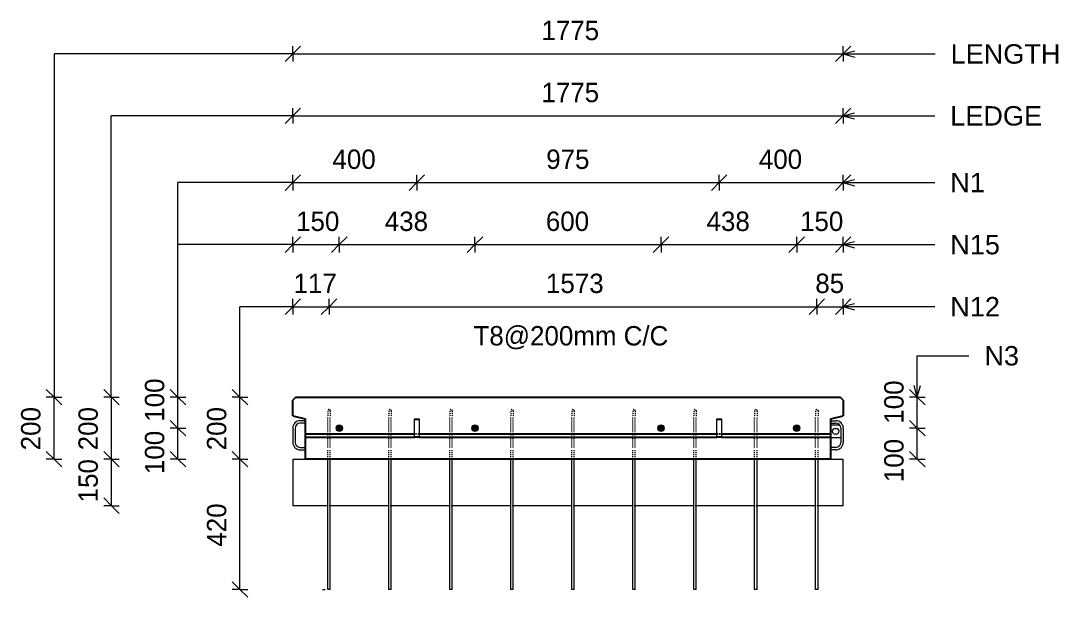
# Model space of a CAD drawing. Header units: millimetres. Extents: x -4792 to 8524, y 1067 to 19348.
# Drawn here: x -1221 to 2125, y 17490 to 19348 of the extents above; entities that cross this region are included whole.
import ezdxf

# ---------------------------------------------------------------- set-up
doc = ezdxf.new("R2010")
doc.units = ezdxf.units.MM
doc.linetypes.add('Dash', pattern=[6.36, 3.18, -3.18])
for name, color, linetype, lineweight in [('A-ANNO-DIMS', 211, 'Continuous', 9), ('A-ANNO-DIMS-25', 211, 'Continuous', 9), ('A-DETL-THIN', 151, 'Continuous', 18), ('A-GENM', 13, 'Continuous', 18), ('A-WALL', 113, 'Continuous', 25), ('A-WALL-HDLN', 110, 'Dash', 25), ('G-ANNO-TEXT', 231, 'Continuous', 9), ('S-BEAM', 12, 'Continuous', 18), ('S-BEAM-HDLN', 1, 'Dash', 18), ('S-RBAR', 171, 'Continuous', 18)]:
    doc.layers.add(name, color=color, linetype=linetype, lineweight=lineweight)
doc.styles.add('Arial', font='arial.ttf', dxfattribs={"height": 62.5})
doc.styles.add('Nirmala UI Semilight', font='NirmalaS.ttf', dxfattribs={"height": 62.5})
doc.dimstyles.new('Arrow_Filled_-_2_5_NI_UI', dxfattribs={"dimscale": 304.8, "dimtxt": 65.460247, "dimasz": 0.164042, "dimexe": 0.082021, "dimexo": 0.0625, "dimgap": 0.082021, "dimtad": 1, "dimdec": 4, "dimzin": 0, "dimdsep": 46, "dimtxsty": 'Nirmala UI Semilight', "dimblk1": 'OBLIQUE', "dimblk2": 'OBLIQUE', "dimsah": 1, "dimcen": 0.09, "dimazin": 0, "dimtfac": 1, "dimtdec": 4, "dimtix": 1, "dimtmove": 0, "dimatfit": 3, "dimfxl": 0.082021, "dimfxlon": 1, "dimtvp": 1, "dimtolj": 1, "dimtzin": 0, "dimarcsym": 2})
doc.dimstyles.new('Arrow_Filled_-_2_5_NI_UI_2', dxfattribs={"dimscale": 304.8, "dimtxt": 65.460247, "dimasz": 0.164042, "dimexe": 0.082021, "dimexo": 0.0625, "dimgap": 0.082021, "dimtad": 1, "dimdec": 4, "dimzin": 0, "dimdsep": 46, "dimtxsty": 'Nirmala UI Semilight', "dimblk1": 'OBLIQUE', "dimblk2": 'OBLIQUE', "dimsah": 1, "dimcen": 0.09, "dimazin": 0, "dimtfac": 1, "dimtdec": 4, "dimtix": 1, "dimtmove": 2, "dimatfit": 3, "dimfxl": 0.082021, "dimfxlon": 1, "dimtvp": 1, "dimtolj": 1, "dimtzin": 0, "dimarcsym": 2})

# ---------------------------------------------------------------- blocks, each defined once
blk = doc.blocks.new('RR spread anchor face based - RR-SA-4_0-320-1726835-Elevation Top1')
at = {"layer": 'A-GENM'}
for p, q in [((-2532.9, 18045.4), (-2561.2, 18045.4)), ((-2547.5, 18034.4), (-2543.5, 18034.4)), ((-2521.2, 18042.9), (-2522.8, 18043.7)), ((-2521.2, 18035.8), (-2521.2, 18042.9)), ((-2561.2, 18005.4), (-2529.2, 18005.4)), ((-2543.5, 18016.4), (-2547.5, 18016.4))]:
    blk.add_line(p, q, dxfattribs=at)
for centre, start, end in [((-2547.5, 18025.4), 90, 270), ((-2543.5, 18025.4), 270, 90)]:
    blk.add_arc(centre, 9, start, end, dxfattribs=at)
blk = doc.blocks.new('RR spread anchor face based - RR-SA-7_5-260-1726841-Elevation Top1')
at = {"layer": 'A-GENM'}
for p, q in [((-3904.2, 18063.1), (-3904.2, 18065.6)), ((-3904.2, 18065.6), (-3888.2, 18065.6)), ((-3904.2, 18008.1), (-3904.2, 18063.1)), ((-3904.2, 18063.1), (-3888.2, 18063.1)), ((-3888.2, 18065.6), (-3888.2, 18063.1)), ((-3888.2, 18063.1), (-3888.2, 18008.1)), ((-3904.2, 18005.6), (-3904.2, 18008.1)), ((-3904.2, 18008.1), (-3888.2, 18008.1)), ((-3888.2, 18005.6), (-3904.2, 18005.6)), ((-3888.2, 18008.1), (-3888.2, 18005.6))]:
    blk.add_line(p, q, dxfattribs=at)
blk = doc.blocks.new('DIMBLOCK10-Elevation Top1')
at = {"layer": 'A-ANNO-DIMS-25'}
for p, q in [((-343.6, 18826.9), (-318.6, 18851.9)), ((-343.6, 18826.9), (-343.6, 18851.9)), ((56.4, 18826.9), (81.4, 18851.9)), ((56.4, 18826.9), (56.4, 18851.9)), ((-343.6, 18826.9), (-368.6, 18801.9)), ((-343.6, 18826.9), (56.4, 18826.9)), ((-343.6, 18826.9), (-343.6, 18801.9)), ((56.4, 18826.9), (31.4, 18801.9)), ((56.4, 18826.9), (56.4, 18801.9))]:
    blk.add_line(p, q, dxfattribs=at)
at = {"layer": 'A-ANNO-DIMS-25', "color": 0, "insert": (-215.6, 18933.4), "char_height": 62.5, "width": 172.815, "attachment_point": 1, "line_spacing_factor": 1.142579, "style": 'Nirmala UI Semilight'}
blk.add_mtext('400', dxfattribs=at)
blk = doc.blocks.new('_Oblique')
at = {"color": 0, "linetype": 'ByBlock', "lineweight": -2}
blk.add_line((-0.5, -0.5), (0.5, 0.5), dxfattribs=at)
blk = doc.blocks.new('DIMBLOCK11-Elevation Top1')
at = {"layer": 'A-ANNO-DIMS-25'}
for p, q in [((56.4, 18826.9), (81.4, 18851.9)), ((56.4, 18826.9), (56.4, 18851.9)), ((1031.4, 18826.9), (1056.4, 18851.9)), ((1031.4, 18826.9), (1031.4, 18851.9)), ((56.4, 18826.9), (31.4, 18801.9)), ((56.4, 18826.9), (1031.4, 18826.9)), ((56.4, 18826.9), (56.4, 18801.9)), ((1031.4, 18826.9), (1006.4, 18801.9)), ((1031.4, 18826.9), (1031.4, 18801.9))]:
    blk.add_line(p, q, dxfattribs=at)
at = {"layer": 'A-ANNO-DIMS-25', "color": 0, "insert": (473.6, 18933.4), "char_height": 62.5, "width": 168.53, "attachment_point": 1, "line_spacing_factor": 1.142579, "style": 'Nirmala UI Semilight'}
blk.add_mtext('975', dxfattribs=at)
blk = doc.blocks.new('DIMBLOCK12-Elevation Top1')
at = {"layer": 'A-ANNO-DIMS-25'}
for p, q in [((1031.4, 18826.9), (1056.4, 18851.9)), ((1031.4, 18826.9), (1031.4, 18851.9)), ((1431.4, 18826.9), (1456.4, 18851.9)), ((1431.4, 18826.9), (1431.4, 18851.9)), ((1031.4, 18826.9), (1006.4, 18801.9)), ((1031.4, 18826.9), (1431.4, 18826.9)), ((1031.4, 18826.9), (1031.4, 18801.9)), ((1431.4, 18826.9), (1406.4, 18801.9)), ((1431.4, 18826.9), (1431.4, 18801.9))]:
    blk.add_line(p, q, dxfattribs=at)
at = {"layer": 'A-ANNO-DIMS-25', "color": 0, "insert": (1159.4, 18933.4), "char_height": 62.5, "width": 172.815, "attachment_point": 1, "line_spacing_factor": 1.142579, "style": 'Nirmala UI Semilight'}
blk.add_mtext('400', dxfattribs=at)
blk = doc.blocks.new('DIMBLOCK13-Elevation Top1')
at = {"layer": 'A-ANNO-DIMS-25'}
for p, q in [((-343.6, 18626.9), (-318.6, 18651.9)), ((-343.6, 18626.9), (-343.6, 18651.9)), ((-193.6, 18626.9), (-168.6, 18651.9)), ((-193.6, 18626.9), (-193.6, 18651.9)), ((-343.6, 18626.9), (-368.6, 18601.9)), ((-343.6, 18626.9), (-193.6, 18626.9)), ((-343.6, 18626.9), (-343.6, 18601.9)), ((-193.6, 18626.9), (-218.6, 18601.9)), ((-193.6, 18626.9), (-193.6, 18601.9))]:
    blk.add_line(p, q, dxfattribs=at)
at = {"layer": 'A-ANNO-DIMS-25', "color": 0, "insert": (-332.9, 18733.4), "char_height": 62.5, "width": 154.248, "attachment_point": 1, "line_spacing_factor": 1.142579, "style": 'Nirmala UI Semilight'}
blk.add_mtext('150', dxfattribs=at)
blk = doc.blocks.new('DIMBLOCK14-Elevation Top1')
at = {"layer": 'A-ANNO-DIMS-25'}
for p, q in [((-193.6, 18626.9), (-168.6, 18651.9)), ((-193.6, 18626.9), (-193.6, 18651.9)), ((243.9, 18626.9), (268.9, 18651.9)), ((243.9, 18626.9), (243.9, 18651.9)), ((-193.6, 18626.9), (-218.6, 18601.9)), ((-193.6, 18626.9), (243.9, 18626.9)), ((-193.6, 18626.9), (-193.6, 18601.9)), ((243.9, 18626.9), (218.9, 18601.9)), ((243.9, 18626.9), (243.9, 18601.9))]:
    blk.add_line(p, q, dxfattribs=at)
at = {"layer": 'A-ANNO-DIMS-25', "color": 0, "insert": (-46.9, 18733.4), "char_height": 62.5, "width": 172.815, "attachment_point": 1, "line_spacing_factor": 1.142579, "style": 'Nirmala UI Semilight'}
blk.add_mtext('438', dxfattribs=at)
blk = doc.blocks.new('DIMBLOCK15-Elevation Top1')
at = {"layer": 'A-ANNO-DIMS-25'}
for p, q in [((243.9, 18626.9), (268.9, 18651.9)), ((243.9, 18626.9), (243.9, 18651.9)), ((843.9, 18626.9), (868.9, 18651.9)), ((843.9, 18626.9), (843.9, 18651.9)), ((243.9, 18626.9), (218.9, 18601.9)), ((243.9, 18626.9), (843.9, 18626.9)), ((243.9, 18626.9), (243.9, 18601.9)), ((843.9, 18626.9), (818.9, 18601.9)), ((843.9, 18626.9), (843.9, 18601.9))]:
    blk.add_line(p, q, dxfattribs=at)
at = {"layer": 'A-ANNO-DIMS-25', "color": 0, "insert": (472.5, 18733.4), "char_height": 62.5, "width": 171.387, "attachment_point": 1, "line_spacing_factor": 1.142579, "style": 'Nirmala UI Semilight'}
blk.add_mtext('600', dxfattribs=at)
blk = doc.blocks.new('DIMBLOCK16-Elevation Top1')
at = {"layer": 'A-ANNO-DIMS-25'}
for p, q in [((843.9, 18626.9), (868.9, 18651.9)), ((843.9, 18626.9), (843.9, 18651.9)), ((1281.4, 18626.9), (1306.4, 18651.9)), ((1281.4, 18626.9), (1281.4, 18651.9)), ((843.9, 18626.9), (818.9, 18601.9)), ((843.9, 18626.9), (1281.4, 18626.9)), ((843.9, 18626.9), (843.9, 18601.9)), ((1281.4, 18626.9), (1256.4, 18601.9)), ((1281.4, 18626.9), (1281.4, 18601.9))]:
    blk.add_line(p, q, dxfattribs=at)
at = {"layer": 'A-ANNO-DIMS-25', "color": 0, "insert": (990.6, 18733.4), "char_height": 62.5, "width": 172.815, "attachment_point": 1, "line_spacing_factor": 1.142579, "style": 'Nirmala UI Semilight'}
blk.add_mtext('438', dxfattribs=at)
blk = doc.blocks.new('DIMBLOCK17-Elevation Top1')
at = {"layer": 'A-ANNO-DIMS-25'}
for p, q in [((1281.4, 18626.9), (1306.4, 18651.9)), ((1281.4, 18626.9), (1281.4, 18651.9)), ((1431.4, 18626.9), (1456.4, 18651.9)), ((1431.4, 18626.9), (1431.4, 18651.9)), ((1281.4, 18626.9), (1256.4, 18601.9)), ((1281.4, 18626.9), (1431.4, 18626.9)), ((1281.4, 18626.9), (1281.4, 18601.9)), ((1431.4, 18626.9), (1406.4, 18601.9)), ((1431.4, 18626.9), (1431.4, 18601.9))]:
    blk.add_line(p, q, dxfattribs=at)
at = {"layer": 'A-ANNO-DIMS-25', "color": 0, "insert": (1292.1, 18733.4), "char_height": 62.5, "width": 154.248, "attachment_point": 1, "line_spacing_factor": 1.142579, "style": 'Nirmala UI Semilight'}
blk.add_mtext('150', dxfattribs=at)
blk = doc.blocks.new('DIMBLOCK18-Elevation Top1')
at = {"layer": 'A-ANNO-DIMS-25'}
for p, q in [((1670.1, 18035.4), (1645.1, 18060.4)), ((1670.1, 18035.4), (1645.1, 18035.4)), ((1670.1, 17935.4), (1670.1, 18035.4)), ((1670.1, 18035.4), (1695.1, 18010.4)), ((1670.1, 18035.4), (1695.1, 18035.4)), ((1670.1, 17935.4), (1645.1, 17960.4)), ((1670.1, 17935.4), (1645.1, 17935.4)), ((1670.1, 17935.4), (1695.1, 17910.4)), ((1670.1, 17935.4), (1695.1, 17935.4))]:
    blk.add_line(p, q, dxfattribs=at)
at = {"layer": 'A-ANNO-DIMS-25', "color": 0, "insert": (1563.5, 17861.3), "char_height": 62.5, "width": 154.248, "attachment_point": 1, "rotation": 90, "line_spacing_factor": 1.142579, "style": 'Nirmala UI Semilight'}
blk.add_mtext('100', dxfattribs=at)
blk = doc.blocks.new('DIMBLOCK19-Elevation Top1')
at = {"layer": 'A-ANNO-DIMS-25'}
for p, q in [((1670.1, 18135.4), (1645.1, 18160.4)), ((1670.1, 18135.4), (1645.1, 18135.4)), ((1670.1, 18035.4), (1670.1, 18135.4)), ((1670.1, 18135.4), (1695.1, 18110.4)), ((1670.1, 18135.4), (1695.1, 18135.4)), ((1670.1, 18035.4), (1645.1, 18060.4)), ((1670.1, 18035.4), (1645.1, 18035.4)), ((1670.1, 18035.4), (1695.1, 18010.4)), ((1670.1, 18035.4), (1695.1, 18035.4))]:
    blk.add_line(p, q, dxfattribs=at)
at = {"layer": 'A-ANNO-DIMS-25', "color": 0, "insert": (1563.5, 18049.8), "char_height": 62.5, "width": 154.248, "attachment_point": 1, "rotation": 90, "line_spacing_factor": 1.142579, "style": 'Nirmala UI Semilight'}
blk.add_mtext('100', dxfattribs=at)
blk = doc.blocks.new('DIMBLOCK20-Elevation Top1')
at = {"layer": 'A-ANNO-DIMS-25'}
for p, q in [((-714, 18035.6), (-739, 18060.6)), ((-714, 18035.6), (-739, 18035.6)), ((-714, 17935.4), (-714, 18035.6)), ((-714, 18035.6), (-689, 18010.6)), ((-714, 18035.6), (-689, 18035.6)), ((-714, 17935.4), (-739, 17960.4)), ((-714, 17935.4), (-739, 17935.4)), ((-714, 17935.4), (-689, 17910.4)), ((-714, 17935.4), (-689, 17935.4))]:
    blk.add_line(p, q, dxfattribs=at)
at = {"layer": 'A-ANNO-DIMS-25', "color": 0, "insert": (-820.6, 17887.4), "char_height": 62.5, "width": 154.248, "attachment_point": 1, "rotation": 90, "line_spacing_factor": 1.142579, "style": 'Nirmala UI Semilight'}
blk.add_mtext('100', dxfattribs=at)
blk = doc.blocks.new('DIMBLOCK21-Elevation Top1')
at = {"layer": 'A-ANNO-DIMS-25'}
for p, q in [((-714, 18135.4), (-739, 18160.4)), ((-714, 18135.4), (-739, 18135.4)), ((-714, 18035.6), (-714, 18135.4)), ((-714, 18135.4), (-689, 18110.4)), ((-714, 18135.4), (-689, 18135.4)), ((-714, 18035.6), (-739, 18060.6)), ((-714, 18035.6), (-739, 18035.6)), ((-714, 18035.6), (-689, 18010.6)), ((-714, 18035.6), (-689, 18035.6))]:
    blk.add_line(p, q, dxfattribs=at)
at = {"layer": 'A-ANNO-DIMS-25', "color": 0, "insert": (-820.6, 18056.1), "char_height": 62.5, "width": 154.248, "attachment_point": 1, "rotation": 90, "line_spacing_factor": 1.142579, "style": 'Nirmala UI Semilight'}
blk.add_mtext('100', dxfattribs=at)
blk = doc.blocks.new('DIMBLOCK22-Elevation Top1')
at = {"layer": 'A-ANNO-DIMS-25'}
for p, q in [((-343.6, 18426.9), (-318.6, 18451.9)), ((-343.6, 18426.9), (-343.6, 18451.9)), ((-226.7, 18426.9), (-201.7, 18451.9)), ((-226.7, 18426.9), (-226.7, 18451.9)), ((-343.6, 18426.9), (-368.6, 18401.9)), ((-343.6, 18426.9), (-226.7, 18426.9)), ((-343.6, 18426.9), (-343.6, 18401.9)), ((-226.7, 18426.9), (-251.7, 18401.9)), ((-226.7, 18426.9), (-226.7, 18401.9))]:
    blk.add_line(p, q, dxfattribs=at)
at = {"layer": 'A-ANNO-DIMS-25', "color": 0, "insert": (-341.1, 18533.4), "char_height": 62.5, "width": 134.253, "attachment_point": 1, "line_spacing_factor": 1.142579, "style": 'Nirmala UI Semilight'}
blk.add_mtext('117', dxfattribs=at)
blk = doc.blocks.new('DIMBLOCK23-Elevation Top1')
at = {"layer": 'A-ANNO-DIMS-25'}
for p, q in [((-226.7, 18426.9), (-201.7, 18451.9)), ((-226.7, 18426.9), (-226.7, 18451.9)), ((1346.4, 18426.9), (1371.4, 18451.9)), ((1346.4, 18426.9), (1346.4, 18451.9)), ((-226.7, 18426.9), (-251.7, 18401.9)), ((-226.7, 18426.9), (1346.4, 18426.9)), ((-226.7, 18426.9), (-226.7, 18401.9)), ((1346.4, 18426.9), (1321.4, 18401.9)), ((1346.4, 18426.9), (1346.4, 18401.9))]:
    blk.add_line(p, q, dxfattribs=at)
at = {"layer": 'A-ANNO-DIMS-25', "color": 0, "char_height": 62.5, "attachment_point": 1, "line_spacing_factor": 1.142579, "style": 'Nirmala UI Semilight'}
for s, insert, width in [('1573', (472.9, 18533.4), 208.521), ('T8@200mm C/C', (239.1, 18364.4), 769.812)]:
    blk.add_mtext(s, dxfattribs=dict(at, insert=insert, width=width))
blk = doc.blocks.new('DIMBLOCK24-Elevation Top1')
at = {"layer": 'A-ANNO-DIMS-25'}
for p, q in [((1346.4, 18426.9), (1371.4, 18451.9)), ((1346.4, 18426.9), (1346.4, 18451.9)), ((1431.4, 18426.9), (1456.4, 18451.9)), ((1431.4, 18426.9), (1431.4, 18451.9)), ((1346.4, 18426.9), (1321.4, 18401.9)), ((1346.4, 18426.9), (1431.4, 18426.9)), ((1346.4, 18426.9), (1346.4, 18401.9)), ((1431.4, 18426.9), (1406.4, 18401.9)), ((1431.4, 18426.9), (1431.4, 18401.9))]:
    blk.add_line(p, q, dxfattribs=at)
at = {"layer": 'A-ANNO-DIMS-25', "color": 0, "insert": (1341.3, 18533.4), "char_height": 62.5, "width": 114.258, "attachment_point": 1, "line_spacing_factor": 1.142579, "style": 'Nirmala UI Semilight'}
blk.add_mtext('85', dxfattribs=at)
blk = doc.blocks.new('DIMBLOCK25-Elevation Top1')
at = {"layer": 'A-ANNO-DIMS-25'}
for p, q in [((-514, 17935.4), (-539, 17960.4)), ((-514, 17935.4), (-539, 17935.4)), ((-514, 17515.4), (-514, 17935.4)), ((-514, 17935.4), (-489, 17910.4)), ((-514, 17935.4), (-489, 17935.4)), ((-514, 17515.4), (-539, 17540.4)), ((-514, 17515.4), (-539, 17515.4)), ((-514, 17515.4), (-489, 17490.4)), ((-514, 17515.4), (-489, 17515.4))]:
    blk.add_line(p, q, dxfattribs=at)
at = {"layer": 'A-ANNO-DIMS-25', "color": 0, "insert": (-620.6, 17653.4), "char_height": 62.5, "width": 172.815, "attachment_point": 1, "rotation": 90, "line_spacing_factor": 1.142579, "style": 'Nirmala UI Semilight'}
blk.add_mtext('420', dxfattribs=at)
blk = doc.blocks.new('DIMBLOCK26-Elevation Top1')
at = {"layer": 'A-ANNO-DIMS-25'}
for p, q in [((-514, 18135.4), (-539, 18160.4)), ((-514, 18135.4), (-539, 18135.4)), ((-514, 17935.4), (-514, 18135.4)), ((-514, 18135.4), (-489, 18110.4)), ((-514, 18135.4), (-489, 18135.4)), ((-514, 17935.4), (-539, 17960.4)), ((-514, 17935.4), (-539, 17935.4)), ((-514, 17935.4), (-489, 17910.4)), ((-514, 17935.4), (-489, 17935.4))]:
    blk.add_line(p, q, dxfattribs=at)
at = {"layer": 'A-ANNO-DIMS-25', "color": 0, "insert": (-620.6, 17964), "char_height": 62.5, "width": 171.387, "attachment_point": 1, "rotation": 90, "line_spacing_factor": 1.142579, "style": 'Nirmala UI Semilight'}
blk.add_mtext('200', dxfattribs=at)
blk = doc.blocks.new('DIMBLOCK27-Elevation Top1')
at = {"layer": 'A-ANNO-DIMS-25'}
for p, q in [((-343.6, 19041.9), (-368.6, 19016.9)), ((-343.6, 19041.9), (-318.6, 19066.9)), ((-343.6, 19041.9), (-343.6, 19066.9)), ((-343.6, 19041.9), (1431.4, 19041.9)), ((-343.6, 19041.9), (-343.6, 19016.9)), ((1431.4, 19041.9), (1406.4, 19016.9)), ((1431.4, 19041.9), (1456.4, 19066.9)), ((1431.4, 19041.9), (1431.4, 19066.9)), ((1431.4, 19041.9), (1431.4, 19016.9))]:
    blk.add_line(p, q, dxfattribs=at)
at = {"layer": 'A-ANNO-DIMS-25', "color": 0, "insert": (458.2, 19148.5), "char_height": 62.5, "width": 205.664, "attachment_point": 1, "line_spacing_factor": 1.142579, "style": 'Nirmala UI Semilight'}
blk.add_mtext('1775', dxfattribs=at)
blk = doc.blocks.new('DIMBLOCK28-Elevation Top1')
at = {"layer": 'A-ANNO-DIMS-25'}
for p, q in [((-928.4, 17935.4), (-953.4, 17960.4)), ((-928.4, 17935.4), (-953.4, 17935.4)), ((-928.4, 17785.4), (-928.4, 17935.4)), ((-928.4, 17935.4), (-903.4, 17910.4)), ((-928.4, 17935.4), (-903.4, 17935.4)), ((-928.4, 17785.4), (-953.4, 17810.4)), ((-928.4, 17785.4), (-953.4, 17785.4)), ((-928.4, 17785.4), (-903.4, 17760.4)), ((-928.4, 17785.4), (-903.4, 17785.4))]:
    blk.add_line(p, q, dxfattribs=at)
at = {"layer": 'A-ANNO-DIMS-25', "color": 0, "insert": (-1034.9, 17796.2), "char_height": 62.5, "width": 154.248, "attachment_point": 1, "rotation": 90, "line_spacing_factor": 1.142579, "style": 'Nirmala UI Semilight'}
blk.add_mtext('150', dxfattribs=at)
blk = doc.blocks.new('DIMBLOCK29-Elevation Top1')
at = {"layer": 'A-ANNO-DIMS-25'}
for p, q in [((-928.4, 18135.4), (-953.4, 18160.4)), ((-928.4, 18135.4), (-953.4, 18135.4)), ((-928.4, 17935.4), (-928.4, 18135.4)), ((-928.4, 18135.4), (-903.4, 18110.4)), ((-928.4, 18135.4), (-903.4, 18135.4)), ((-928.4, 17935.4), (-953.4, 17960.4)), ((-928.4, 17935.4), (-953.4, 17935.4)), ((-928.4, 17935.4), (-903.4, 17910.4)), ((-928.4, 17935.4), (-903.4, 17935.4))]:
    blk.add_line(p, q, dxfattribs=at)
at = {"layer": 'A-ANNO-DIMS-25', "color": 0, "insert": (-1034.9, 17964), "char_height": 62.5, "width": 171.387, "attachment_point": 1, "rotation": 90, "line_spacing_factor": 1.142579, "style": 'Nirmala UI Semilight'}
blk.add_mtext('200', dxfattribs=at)
blk = doc.blocks.new('DIMBLOCK30-Elevation Top1')
at = {"layer": 'A-ANNO-DIMS-25'}
for p, q in [((-343.6, 19241.9), (-368.6, 19216.9)), ((-343.6, 19241.9), (-318.6, 19266.9)), ((-343.6, 19241.9), (-343.6, 19266.9)), ((-343.6, 19241.9), (1431.4, 19241.9)), ((-343.6, 19241.9), (-343.6, 19216.9)), ((1431.4, 19241.9), (1406.4, 19216.9)), ((1431.4, 19241.9), (1456.4, 19266.9)), ((1431.4, 19241.9), (1431.4, 19266.9)), ((1431.4, 19241.9), (1431.4, 19216.9))]:
    blk.add_line(p, q, dxfattribs=at)
at = {"layer": 'A-ANNO-DIMS-25', "color": 0, "insert": (458.2, 19348.5), "char_height": 62.5, "width": 205.664, "attachment_point": 1, "line_spacing_factor": 1.142579, "style": 'Nirmala UI Semilight'}
blk.add_mtext('1775', dxfattribs=at)
blk = doc.blocks.new('DIMBLOCK31-Elevation Top1')
at = {"layer": 'A-ANNO-DIMS-25'}
for p, q in [((-1113.4, 18135.4), (-1138.4, 18160.4)), ((-1113.4, 18135.4), (-1138.4, 18135.4)), ((-1113.4, 17935.4), (-1113.4, 18135.4)), ((-1113.4, 18135.4), (-1088.4, 18110.4)), ((-1113.4, 18135.4), (-1088.4, 18135.4)), ((-1113.4, 17935.4), (-1138.4, 17960.4)), ((-1113.4, 17935.4), (-1138.4, 17935.4)), ((-1113.4, 17935.4), (-1088.4, 17910.4)), ((-1113.4, 17935.4), (-1088.4, 17935.4))]:
    blk.add_line(p, q, dxfattribs=at)
at = {"layer": 'A-ANNO-DIMS-25', "color": 0, "insert": (-1219.9, 17964), "char_height": 62.5, "width": 171.387, "attachment_point": 1, "rotation": 90, "line_spacing_factor": 1.142579, "style": 'Nirmala UI Semilight'}
blk.add_mtext('200', dxfattribs=at)

msp = doc.modelspace()

# ---------------------------------------------------------------- hatches: boundary and pattern name
at = {"layer": 'S-RBAR'}
h = msp.add_hatch(color=256, dxfattribs=at)
edge = h.paths.add_edge_path()
edge.add_arc((-193.6348, 18035.4305), 10, 0, 360)
for points in [[(-193.6348, 18025.4305), (-186.56374, 18028.35943), (-183.6348, 18035.4305), (-186.56374, 18042.50157), (-193.6348, 18045.4305), (-200.70587, 18042.50157), (-203.6348, 18035.4305), (-200.70587, 18028.35943)], [(243.8652, 18025.4305), (250.93626, 18028.35943), (253.8652, 18035.4305), (250.93626, 18042.50157), (243.8652, 18045.4305), (236.79413, 18042.50157), (233.8652, 18035.4305), (236.79413, 18028.35943)], [(843.8652, 18025.4305), (850.93626, 18028.35943), (853.8652, 18035.4305), (850.66333, 18042.61462), (843.8652, 18045.4305), (836.79413, 18042.50157), (833.8652, 18035.4305), (836.79413, 18028.35943)], [(1281.3652, 18025.4305), (1288.43626, 18028.35943), (1291.3652, 18035.4305), (1288.43626, 18042.50157), (1281.3652, 18045.4305), (1274.29413, 18042.50157), (1271.3652, 18035.4305), (1274.29413, 18028.35943)]]:
    msp.add_hatch(color=256, dxfattribs=at).paths.add_polyline_path(points)
h = msp.add_hatch(color=256, dxfattribs=at)
edge = h.paths.add_edge_path()
edge.add_arc((243.8652, 18035.4305), 10, 0, 360)
h = msp.add_hatch(color=256, dxfattribs=at)
edge = h.paths.add_edge_path()
edge.add_arc((843.8652, 18035.4305), 10, 0, 360)
h = msp.add_hatch(color=256, dxfattribs=at)
edge = h.paths.add_edge_path()
edge.add_arc((1281.3652, 18035.4305), 10, 0, 360)

# ---------------------------------------------------------------- linework, layer by layer
at = {"layer": 'A-DETL-THIN'}
for p, q in [((-1112.43188, 18135.56222), (-1112.43188, 19241.41563)), ((-343.6348, 19241.41563), (-1112.43188, 19241.41563)), ((-929.03869, 18135.4305), (-929.03869, 19041.8915)), ((-343.6348, 19041.8915), (-929.03869, 19041.8915)), ((-714.03869, 18135.56222), (-714.03869, 18826.8915)), ((-343.6348, 18826.8915), (-714.03869, 18826.8915)), ((-343.6348, 18626.8915), (-714.03869, 18626.8915)), ((-514.03869, 18135.56222), (-514.03869, 18426.8915)), ((-343.6348, 18426.8915), (-514.03869, 18426.8915)), ((-247.6348, 17515.4305), (-239.6348, 17515.4305))]:
    msp.add_line(p, q, dxfattribs=at)
at = {"layer": 'A-WALL'}
for p, q in [((-333.63222, 18135.4305), (-343.6348, 18125.42792)), ((-333.63222, 18135.4305), (1421.36261, 18135.4305)), ((1431.3652, 18125.42792), (1421.36261, 18135.4305)), ((-343.6348, 18075.4305), (-343.6348, 18125.42792)), ((1431.3652, 18125.42792), (1431.3652, 18075.4305)), ((-343.6348, 18075.4305), (-303.6348, 18065.4305)), ((1391.3652, 18065.4305), (1431.3652, 18075.4305)), ((-303.6348, 18065.4305), (-303.6348, 17935.4305)), ((1391.3652, 17935.4305), (1391.3652, 18065.4305)), ((48.3652, 18015.55017), (-303.6348, 18015.55017)), ((48.3652, 18005.55017), (-303.6348, 18005.55017)), ((1023.3652, 18015.55017), (64.3652, 18015.55017)), ((1023.3652, 18005.55017), (64.3652, 18005.55017)), ((1391.3652, 18015.55017), (1039.3652, 18015.55017)), ((1391.3652, 18005.55017), (1039.3652, 18005.55017)), ((1391.3652, 17935.4305), (-303.6348, 17935.4305))]:
    msp.add_line(p, q, dxfattribs=at)
at = {"layer": 'A-WALL-HDLN'}
for p, q in [((64.31559, 18015.55017), (48.4148, 18015.55017)), ((1039.31559, 18015.55017), (1023.4148, 18015.55017))]:
    msp.add_line(p, q, dxfattribs=at)
at = {"layer": 'G-ANNO-TEXT', "color": 10}
for p, q in [((1431.3161, 19241.50713), (1468.8161, 19251.55523)), ((1431.3161, 19241.50713), (1468.8161, 19231.45904)), ((1431.3161, 19241.50713), (1727.74563, 19241.50713)), ((1430.0661, 19041.983), (1467.5661, 19052.0311)), ((1430.0661, 19041.983), (1467.5661, 19031.93491)), ((1430.0661, 19041.983), (1726.49563, 19041.983)), ((1430.0661, 18826.983), (1467.5661, 18837.0311)), ((1430.0661, 18826.983), (1467.5661, 18816.93491)), ((1430.0661, 18826.983), (1726.49563, 18826.983)), ((1430.0661, 18626.983), (1467.5661, 18637.0311)), ((1430.0661, 18626.983), (1467.5661, 18616.93491)), ((1430.0661, 18626.983), (1726.49563, 18626.983)), ((1430.0661, 18426.983), (1467.5661, 18437.0311)), ((1430.0661, 18426.983), (1467.5661, 18416.93491)), ((1430.0661, 18426.983), (1726.49563, 18426.983)), ((1670.02486, 18268.74947), (1836.72289, 18268.74947)), ((1670.02486, 18135.46918), (1670.02486, 18268.74947)), ((1670.02486, 18135.46918), (1659.97677, 18172.96918)), ((1670.02486, 18135.46918), (1680.07296, 18172.96918))]:
    msp.add_line(p, q, dxfattribs=at)
at = {"layer": 'S-BEAM'}
for p, q in [((-343.6348, 17935.4305), (-303.68441, 17935.4305)), ((-343.6348, 17935.4305), (-343.6348, 17785.4305)), ((1391.3652, 17935.4305), (1431.3652, 17935.4305)), ((1431.3652, 17785.4305), (1431.3652, 17935.4305)), ((-230.69809, 17785.4305), (-343.6348, 17785.4305)), ((-34.06518, 17785.4305), (-222.69809, 17785.4305)), ((162.56773, 17785.4305), (-26.06518, 17785.4305)), ((359.20064, 17785.4305), (170.56773, 17785.4305)), ((555.83355, 17785.4305), (367.20064, 17785.4305)), ((752.46646, 17785.4305), (563.83355, 17785.4305)), ((949.09937, 17785.4305), (760.46646, 17785.4305)), ((1145.73228, 17785.4305), (957.09937, 17785.4305)), ((1342.3652, 17785.4305), (1153.73228, 17785.4305)), ((1431.3652, 17785.4305), (1350.3652, 17785.4305))]:
    msp.add_line(p, q, dxfattribs=at)
at = {"layer": 'S-BEAM-HDLN'}
for p, q in [((-222.7477, 17785.4305), (-230.64848, 17785.4305)), ((-26.11479, 17785.4305), (-34.01557, 17785.4305)), ((170.51812, 17785.4305), (162.61734, 17785.4305)), ((367.15103, 17785.4305), (359.25025, 17785.4305)), ((563.78394, 17785.4305), (555.88316, 17785.4305)), ((760.41685, 17785.4305), (752.51607, 17785.4305)), ((957.04976, 17785.4305), (949.14898, 17785.4305)), ((1153.68268, 17785.4305), (1145.78189, 17785.4305)), ((1350.31559, 17785.4305), (1342.4148, 17785.4305))]:
    msp.add_line(p, q, dxfattribs=at)
at = {"layer": 'S-RBAR', "linetype": 'Dash'}
for p, q in [((-230.69809, 18091.4305), (-230.69809, 18071.4305)), ((-230.69809, 18015.59978), (-230.69809, 18071.4305)), ((-222.69809, 18091.4305), (-222.69809, 18071.4305)), ((-222.69809, 18015.59978), (-222.69809, 18071.4305)), ((-34.06518, 18091.4305), (-34.06518, 18071.4305)), ((-34.06518, 18015.59978), (-34.06518, 18071.4305)), ((-26.06518, 18091.4305), (-26.06518, 18071.4305)), ((-26.06518, 18015.59978), (-26.06518, 18071.4305)), ((162.56773, 18091.4305), (162.56773, 18071.4305)), ((162.56773, 18015.59978), (162.56773, 18071.4305)), ((170.56773, 18091.4305), (170.56773, 18071.4305)), ((170.56773, 18015.59978), (170.56773, 18071.4305)), ((359.20064, 18091.4305), (359.20064, 18071.4305)), ((359.20064, 18015.59978), (359.20064, 18071.4305)), ((367.20064, 18091.4305), (367.20064, 18071.4305)), ((367.20064, 18015.59978), (367.20064, 18071.4305)), ((555.83355, 18091.4305), (555.83355, 18071.4305)), ((555.83355, 18015.59978), (555.83355, 18071.4305)), ((563.83355, 18091.4305), (563.83355, 18071.4305)), ((563.83355, 18015.59978), (563.83355, 18071.4305)), ((752.46646, 18091.4305), (752.46646, 18071.4305)), ((752.46646, 18015.59978), (752.46646, 18071.4305)), ((760.46646, 18091.4305), (760.46646, 18071.4305)), ((760.46646, 18015.59978), (760.46646, 18071.4305)), ((949.09937, 18091.4305), (949.09937, 18071.4305)), ((949.09937, 18015.59978), (949.09937, 18071.4305)), ((957.09937, 18091.4305), (957.09937, 18071.4305)), ((957.09937, 18015.59978), (957.09937, 18071.4305)), ((1145.73228, 18091.4305), (1145.73228, 18071.4305)), ((1145.73228, 18015.59978), (1145.73228, 18071.4305)), ((1153.73228, 18091.4305), (1153.73228, 18071.4305)), ((1153.73228, 18015.59978), (1153.73228, 18071.4305)), ((1342.3652, 18091.4305), (1342.3652, 18071.4305)), ((1342.3652, 18015.59978), (1342.3652, 18071.4305)), ((1350.3652, 18091.4305), (1350.3652, 18071.4305)), ((1350.3652, 18015.59978), (1350.3652, 18071.4305)), ((-230.69809, 18005.59978), (-230.69809, 18015.50056)), ((-230.69809, 17973.4305), (-230.69809, 18005.50056)), ((-222.69809, 18005.59978), (-222.69809, 18015.50056)), ((-222.69809, 17973.4305), (-222.69809, 18005.50056)), ((-34.06518, 18005.59978), (-34.06518, 18015.50056)), ((-34.06518, 17973.4305), (-34.06518, 18005.50056)), ((-26.06518, 18005.59978), (-26.06518, 18015.50056)), ((-26.06518, 17973.4305), (-26.06518, 18005.50056)), ((162.56773, 18005.59978), (162.56773, 18015.50056)), ((162.56773, 17973.4305), (162.56773, 18005.50056)), ((170.56773, 18005.59978), (170.56773, 18015.50056)), ((170.56773, 17973.4305), (170.56773, 18005.50056)), ((359.20064, 18005.59978), (359.20064, 18015.50056)), ((359.20064, 17973.4305), (359.20064, 18005.50056)), ((367.20064, 18005.59978), (367.20064, 18015.50056)), ((367.20064, 17973.4305), (367.20064, 18005.50056)), ((555.83355, 18005.59978), (555.83355, 18015.50056)), ((555.83355, 17973.4305), (555.83355, 18005.50056)), ((563.83355, 18005.59978), (563.83355, 18015.50056)), ((563.83355, 17973.4305), (563.83355, 18005.50056)), ((752.46646, 18005.59978), (752.46646, 18015.50056)), ((752.46646, 17973.4305), (752.46646, 18005.50056)), ((760.46646, 18005.59978), (760.46646, 18015.50056)), ((760.46646, 17973.4305), (760.46646, 18005.50056)), ((949.09937, 18005.59978), (949.09937, 18015.50056)), ((949.09937, 17973.4305), (949.09937, 18005.50056)), ((957.09937, 18005.59978), (957.09937, 18015.50056)), ((957.09937, 17973.4305), (957.09937, 18005.50056)), ((1145.73228, 18005.59978), (1145.73228, 18015.50056)), ((1145.73228, 17973.4305), (1145.73228, 18005.50056)), ((1153.73228, 18005.59978), (1153.73228, 18015.50056)), ((1153.73228, 17973.4305), (1153.73228, 18005.50056)), ((1342.3652, 18005.59978), (1342.3652, 18015.50056)), ((1342.3652, 17973.4305), (1342.3652, 18005.50056)), ((1350.3652, 18005.59978), (1350.3652, 18015.50056)), ((1350.3652, 17973.4305), (1350.3652, 18005.50056)), ((-230.69809, 17935.48011), (-230.69809, 17965.4305)), ((-222.69809, 17935.48011), (-222.69809, 17965.4305)), ((-34.06518, 17935.48011), (-34.06518, 17965.4305)), ((-26.06518, 17935.48011), (-26.06518, 17965.4305)), ((162.56773, 17935.48011), (162.56773, 17965.4305)), ((170.56773, 17935.48011), (170.56773, 17965.4305)), ((359.20064, 17935.48011), (359.20064, 17965.4305)), ((367.20064, 17935.48011), (367.20064, 17965.4305)), ((555.83355, 17935.48011), (555.83355, 17965.4305)), ((563.83355, 17935.48011), (563.83355, 17965.4305)), ((752.46646, 17935.48011), (752.46646, 17965.4305)), ((760.46646, 17935.48011), (760.46646, 17965.4305)), ((949.09937, 17935.48011), (949.09937, 17965.4305)), ((957.09937, 17935.48011), (957.09937, 17965.4305)), ((1145.73228, 17935.48011), (1145.73228, 17965.4305)), ((1153.73228, 17935.48011), (1153.73228, 17965.4305)), ((1342.3652, 17935.48011), (1342.3652, 17965.4305)), ((1350.3652, 17935.48011), (1350.3652, 17965.4305))]:
    msp.add_line(p, q, dxfattribs=at)
at = {"layer": 'S-RBAR'}
for p, q in [((-343.6348, 18035.4305), (-343.6348, 17989.4305)), ((-335.6348, 18035.4305), (-335.6348, 17989.4305)), ((-303.6348, 18059.4305), (-319.6348, 18059.4305)), ((-303.68441, 18051.4305), (-319.6348, 18051.4305)), ((-200.70587, 18042.50157), (-203.6348, 18035.4305)), ((-203.6348, 18035.4305), (-200.70587, 18028.35943)), ((-193.6348, 18045.4305), (-200.70587, 18042.50157)), ((-186.56374, 18042.50157), (-193.6348, 18045.4305)), ((-183.6348, 18035.4305), (-186.56374, 18042.50157)), ((-186.56374, 18028.35943), (-183.6348, 18035.4305)), ((236.79413, 18042.50157), (233.8652, 18035.4305)), ((233.8652, 18035.4305), (236.79413, 18028.35943)), ((243.8652, 18045.4305), (236.79413, 18042.50157)), ((250.93626, 18042.50157), (243.8652, 18045.4305)), ((253.8652, 18035.4305), (250.93626, 18042.50157)), ((250.93626, 18028.35943), (253.8652, 18035.4305)), ((836.79413, 18042.50157), (833.8652, 18035.4305)), ((833.8652, 18035.4305), (836.79413, 18028.35943)), ((843.8652, 18045.4305), (836.79413, 18042.50157)), ((850.66333, 18042.61462), (843.8652, 18045.4305)), ((853.8652, 18035.4305), (850.66333, 18042.61462)), ((850.93626, 18028.35943), (853.8652, 18035.4305)), ((1274.29413, 18042.50157), (1271.3652, 18035.4305)), ((1271.3652, 18035.4305), (1274.29413, 18028.35943)), ((1281.3652, 18045.4305), (1274.29413, 18042.50157)), ((1288.43626, 18042.50157), (1281.3652, 18045.4305)), ((1291.3652, 18035.4305), (1288.43626, 18042.50157)), ((1288.43626, 18028.35943), (1291.3652, 18035.4305)), ((1391.3652, 18059.4305), (1407.3652, 18059.4305)), ((1391.3652, 18051.4305), (1407.3652, 18051.4305)), ((1423.3652, 18035.4305), (1423.3652, 17989.4305)), ((1431.3652, 18035.4305), (1431.3652, 17989.4305)), ((-200.70587, 18028.35943), (-193.6348, 18025.4305)), ((-193.6348, 18025.4305), (-186.56374, 18028.35943)), ((236.79413, 18028.35943), (243.8652, 18025.4305)), ((243.8652, 18025.4305), (250.93626, 18028.35943)), ((836.79413, 18028.35943), (843.8652, 18025.4305)), ((843.8652, 18025.4305), (850.93626, 18028.35943)), ((1274.29413, 18028.35943), (1281.3652, 18025.4305)), ((1281.3652, 18025.4305), (1288.43626, 18028.35943)), ((-319.6348, 17973.4305), (-303.68441, 17973.4305)), ((1407.3652, 17973.4305), (1391.4148, 17973.4305)), ((-319.6348, 17965.4305), (-303.68441, 17965.4305)), ((-230.69809, 17515.4305), (-230.69809, 17935.4305)), ((-222.69809, 17515.4305), (-222.69809, 17935.4305)), ((-34.06518, 17515.4305), (-34.06518, 17935.4305)), ((-26.06518, 17515.4305), (-26.06518, 17935.4305)), ((162.56773, 17515.4305), (162.56773, 17935.4305)), ((170.56773, 17515.4305), (170.56773, 17935.4305)), ((359.20064, 17515.4305), (359.20064, 17935.4305)), ((367.20064, 17515.4305), (367.20064, 17935.4305)), ((555.83355, 17515.4305), (555.83355, 17935.4305)), ((563.83355, 17515.4305), (563.83355, 17935.4305)), ((752.46646, 17515.4305), (752.46646, 17935.4305)), ((760.46646, 17515.4305), (760.46646, 17935.4305)), ((949.09937, 17515.4305), (949.09937, 17935.4305)), ((957.09937, 17515.4305), (957.09937, 17935.4305)), ((1145.73228, 17515.4305), (1145.73228, 17935.4305)), ((1153.73228, 17515.4305), (1153.73228, 17935.4305)), ((1342.3652, 17515.4305), (1342.3652, 17935.4305)), ((1350.3652, 17515.4305), (1350.3652, 17935.4305)), ((1407.3652, 17965.4305), (1391.3652, 17965.4305)), ((-222.69809, 17515.4305), (-230.69809, 17515.4305)), ((-26.06518, 17515.4305), (-34.06518, 17515.4305)), ((170.56773, 17515.4305), (162.56773, 17515.4305)), ((367.20064, 17515.4305), (359.20064, 17515.4305)), ((563.83355, 17515.4305), (555.83355, 17515.4305)), ((760.46646, 17515.4305), (752.46646, 17515.4305)), ((957.09937, 17515.4305), (949.09937, 17515.4305)), ((1153.73228, 17515.4305), (1145.73228, 17515.4305)), ((1350.3652, 17515.4305), (1342.3652, 17515.4305))]:
    msp.add_line(p, q, dxfattribs=at)
for centre in [(-193.6348, 18035.4305), (243.8652, 18035.4305), (843.8652, 18035.4305), (1281.3652, 18035.4305)]:
    msp.add_circle(centre, 10, dxfattribs=at)
at = {"layer": 'S-RBAR', "linetype": 'Dash'}
for centre in [(-226.69809, 18091.4305), (-30.06518, 18091.4305), (166.56773, 18091.4305), (363.20064, 18091.4305), (559.83355, 18091.4305), (756.46646, 18091.4305), (953.09937, 18091.4305), (1149.73228, 18091.4305), (1346.3652, 18091.4305)]:
    msp.add_arc(centre, 4, 0, 180, dxfattribs=at)
at = {"layer": 'S-RBAR'}
for centre, radius, start, end in [((-319.6348, 18035.4305), 24, 90, 180), ((-319.6348, 18035.4305), 16, 90, 180), ((1407.3652, 18035.4305), 24, 0, 90), ((1407.3652, 18035.4305), 16, 0, 90), ((-319.6348, 17989.4305), 24, 180, 270), ((-319.6348, 17989.4305), 16, 180, 270), ((1407.3652, 17989.4305), 16, 270, 0), ((1407.3652, 17989.4305), 24, 270, 360)]:
    msp.add_arc(centre, radius, start, end, dxfattribs=at)

# ---------------------------------------------------------------- block references
at = {"layer": 'A-GENM'}
for name, p in [('RR spread anchor face based - RR-SA-7_5-260-1726841-Elevation Top1', (3952.56137, 0)), ('RR spread anchor face based - RR-SA-7_5-260-1726841-Elevation Top1', (4927.56137, 0)), ('RR spread anchor face based - RR-SA-4_0-320-1726835-Elevation Top1', (3952.56137, 0))]:
    msp.add_blockref(name, p, dxfattribs=at)

# ---------------------------------------------------------------- texts
at = {"layer": 'G-ANNO-TEXT', "color": 7, "char_height": 62.5, "attachment_point": 1, "style": 'Arial'}
for s, insert, width in [('LENGTH', (1777.74563, 19272.75713), 428.9028125), ('LEDGE', (1776.49563, 19073.233), 356.7509375), ('N1', (1776.49563, 18858.233), 134.2826563), ('N15', (1776.49563, 18658.233), 192.405), ('N12', (1776.49563, 18458.233), 192.405), ('N3', (1886.72289, 18299.99947), 134.2826563)]:
    msp.add_mtext(s, dxfattribs=dict(at, insert=insert, width=width))

# ---------------------------------------------------------------- dimensions: what is measured, and where the dimension line sits
at = {"layer": 'A-ANNO-DIMS'}
for base, p1, p2, override, picture, middle in [((1431.3652, 19241.91006), (-343.6348, 19216.91006), (1431.3652, 19216.91006), {"dimpost": '<>', "dimfxl": 1775}, 'DIMBLOCK30-Elevation Top1', (543.8652, 19299.38042)), ((1431.3652, 19041.91006), (-343.6348, 19016.91006), (1431.3652, 19016.91006), {"dimpost": '<>', "dimfxl": 1775}, 'DIMBLOCK27-Elevation Top1', (543.8652, 19099.38042)), ((56.3652, 18826.8915), (-343.6348, 18801.8915), (56.3652, 18801.8915), {"dimpost": '<>', "dimfxl": 400}, 'DIMBLOCK10-Elevation Top1', (-143.6348, 18884.18752)), ((1031.3652, 18826.8915), (56.3652, 18801.8915), (1031.3652, 18801.8915), {"dimpost": '<>', "dimfxl": 975}, 'DIMBLOCK11-Elevation Top1', (543.8652, 18884.20931)), ((1431.3652, 18826.8915), (1031.3652, 18801.8915), (1431.3652, 18801.8915), {"dimpost": '<>', "dimfxl": 400}, 'DIMBLOCK12-Elevation Top1', (1231.3652, 18884.18752)), ((-193.6348, 18626.8915), (-343.6348, 18601.8915), (-193.6348, 18601.8915), {"dimpost": '<>', "dimfxl": 150}, 'DIMBLOCK13-Elevation Top1', (-268.6348, 18684.36186)), ((243.8652, 18626.8915), (-193.6348, 18601.8915), (243.8652, 18601.8915), {"dimpost": '<>', "dimfxl": 437.5}, 'DIMBLOCK14-Elevation Top1', (25.1152, 18684.20931)), ((843.8652, 18626.8915), (243.8652, 18601.8915), (843.8652, 18601.8915), {"dimpost": '<>', "dimfxl": 600}, 'DIMBLOCK15-Elevation Top1', (543.8652, 18684.20931)), ((1281.3652, 18626.8915), (843.8652, 18601.8915), (1281.3652, 18601.8915), {"dimpost": '<>', "dimfxl": 437.5}, 'DIMBLOCK16-Elevation Top1', (1062.6152, 18684.20931)), ((1431.3652, 18626.8915), (1281.3652, 18601.8915), (1431.3652, 18601.8915), {"dimpost": '<>', "dimfxl": 150}, 'DIMBLOCK17-Elevation Top1', (1356.3652, 18684.36186)), ((-226.69809, 18426.8915), (-343.6348, 18401.8915), (-226.69809, 18401.8915), {"dimpost": '<>', "dimfxl": 116.936714}, 'DIMBLOCK22-Elevation Top1', (-285.16645, 18483.83885)), ((1431.3652, 18426.8915), (1346.3652, 18401.8915), (1431.3652, 18401.8915), {"dimpost": '<>', "dimfxl": 85}, 'DIMBLOCK24-Elevation Top1', (1388.8652, 18484.18752))]:
    dim = msp.add_linear_dim(base=base, p1=p1, p2=p2, dimstyle='Arrow_Filled_-_2_5_NI_UI', override=override, dxfattribs=at)
    dim.commit()
    dim.dimension.update_dxf_attribs({"geometry": picture, "text_midpoint": middle})
dim = msp.add_linear_dim(base=(1346.3652, 18426.8915), p1=(-226.69809, 18401.8915), p2=(1346.3652, 18401.8915), text='<>\\XT8@200mm C/C', dimstyle='Arrow_Filled_-_2_5_NI_UI', override={"dimpost": '<>', "dimfxl": 1573.063286}, dxfattribs=at)
dim.commit()
dim.dimension.update_dxf_attribs({"geometry": 'DIMBLOCK23-Elevation Top1', "text_midpoint": (559.83355, 18426.8915)})
for base, p1, p2, override, picture, middle in [((-714.03869, 18135.4305), (-689.03869, 18035.56222), (-689.03869, 18135.4305), {"dimpost": '<>', "dimfxl": 99.868282}, 'DIMBLOCK21-Elevation Top1', (-778.915, 18133.2636)), ((1670.05609, 18135.4305), (1645.05609, 18035.4305), (1645.05609, 18135.4305), {"dimpost": '<>', "dimfxl": 100}, 'DIMBLOCK19-Elevation Top1', (1605.17978, 18126.92108)), ((-714.03869, 18035.56222), (-689.03869, 17935.4305), (-689.03869, 18035.56222), {"dimpost": '<>', "dimfxl": 100.131718}, 'DIMBLOCK20-Elevation Top1', (-778.915, 17964.56654)), ((1670.05609, 18035.4305), (1645.05609, 17935.4305), (1645.05609, 18035.4305), {"dimpost": '<>', "dimfxl": 100}, 'DIMBLOCK18-Elevation Top1', (1605.17978, 17938.38234))]:
    dim = msp.add_linear_dim(base=base, p1=p1, p2=p2, angle=90, dimstyle='Arrow_Filled_-_2_5_NI_UI_2', override=override, dxfattribs=at)
    dim.commit()
    dim.dimension.update_dxf_attribs({"geometry": picture, "text_midpoint": middle, "dimtype": 160, "text_rotation": 90})
for base, p1, p2, override, picture, middle in [((-1113.38589, 18135.4305), (-1088.38589, 17935.4305), (-1088.38589, 18135.4305), {"dimpost": '<>', "dimfxl": 200}, 'DIMBLOCK31-Elevation Top1', (-1170.68191, 18035.4305)), ((-928.38589, 18135.4305), (-903.38589, 17935.4305), (-903.38589, 18135.4305), {"dimpost": '<>', "dimfxl": 200}, 'DIMBLOCK29-Elevation Top1', (-985.68191, 18035.4305)), ((-514.03869, 18135.4305), (-489.03869, 17935.4305), (-489.03869, 18135.4305), {"dimpost": '<>', "dimfxl": 200}, 'DIMBLOCK26-Elevation Top1', (-571.33471, 18035.4305)), ((-928.38589, 17935.4305), (-903.38589, 17785.4305), (-903.38589, 17935.4305), {"dimpost": '<>', "dimfxl": 150}, 'DIMBLOCK28-Elevation Top1', (-985.85625, 17860.4305)), ((-514.03869, 17935.4305), (-489.03869, 17515.4305), (-489.03869, 17935.4305), {"dimpost": '<>', "dimfxl": 420}, 'DIMBLOCK25-Elevation Top1', (-571.33471, 17725.4305))]:
    dim = msp.add_linear_dim(base=base, p1=p1, p2=p2, angle=90, dimstyle='Arrow_Filled_-_2_5_NI_UI', override=override, dxfattribs=at)
    dim.commit()
    dim.dimension.update_dxf_attribs({"geometry": picture, "text_midpoint": middle})

doc.saveas('drawing.dxf')
